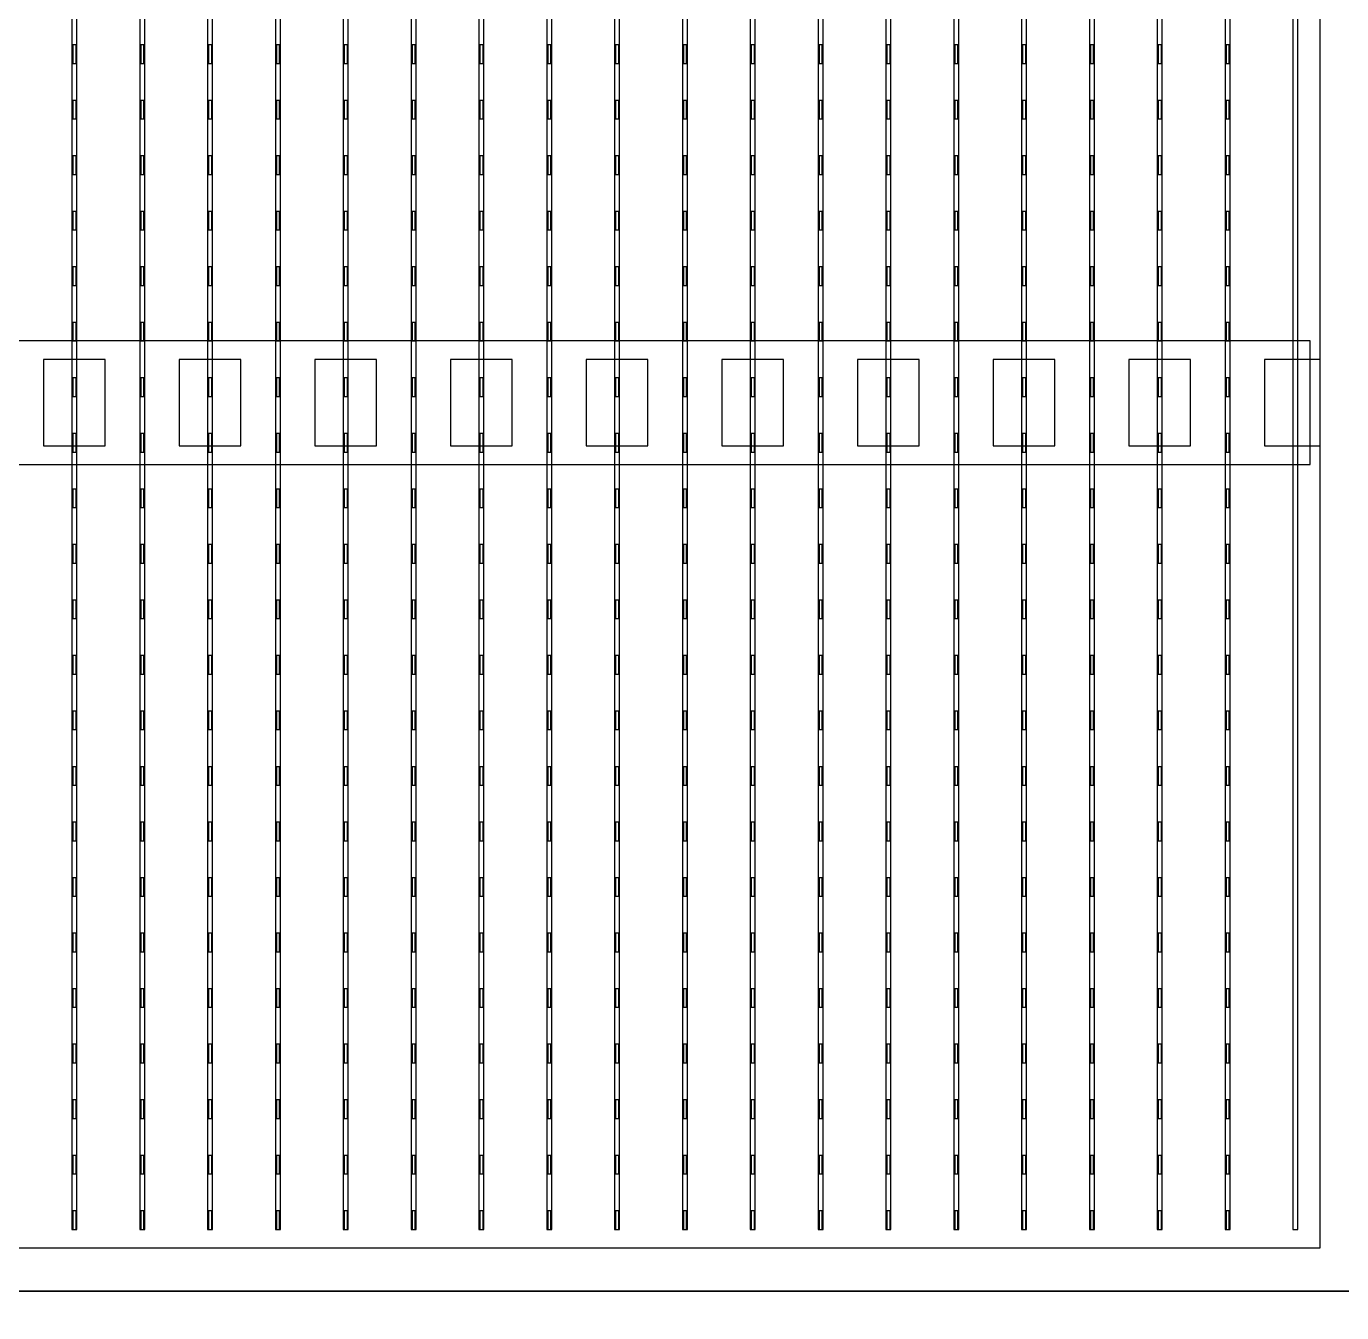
# Model space of a CAD drawing. Header units: millimetres. Extents: x -18 to 142, y -7 to 153.
# Drawn here: x 30.43 to 41.09, y 62.02 to 72.45 of the extents above; entities that cross this region are included whole.
import ezdxf

# ---------------------------------------------------------------- set-up
doc = ezdxf.new("R2010")
doc.units = ezdxf.units.MM
for name, color, linetype in [('BUSBARS', 3, 'Continuous'), ('CELLS', 5, 'Continuous'), ('CONTACT_PADS', 2, 'Continuous'), ('DICING', 4, 'Continuous'), ('FINGERS', 1, 'Continuous'), ('INSULATION', 2, 'Continuous')]:
    doc.layers.add(name, color=color, linetype=linetype)

msp = doc.modelspace()

# ---------------------------------------------------------------- linework, layer by layer
at = {"layer": 'BUSBARS'}
msp.add_lwpolyline([(40.84, 68.9), (40.84, 69.9), (20.8, 69.9), (20.8, 68.9), (40.84, 68.9)], close=True, dxfattribs=at)
at = {"layer": 'CELLS'}
for points in [[(41.27, 62.2), (41.27, 83.1), (20.37, 83.1), (20.37, 62.2), (41.27, 62.2)], [(41.27, 41.3), (41.27, 62.2), (20.37, 62.2), (20.37, 41.3), (41.27, 41.3)]]:
    msp.add_lwpolyline(points, close=True, dxfattribs=at)
at = {"layer": 'CONTACT_PADS'}
for points in [[(30.833, 72.15), (30.833, 72.3), (30.808, 72.3), (30.808, 72.15), (30.833, 72.15)], [(31.383, 72.15), (31.383, 72.3), (31.358, 72.3), (31.358, 72.15), (31.383, 72.15)], [(31.933, 72.15), (31.933, 72.3), (31.908, 72.3), (31.908, 72.15), (31.933, 72.15)], [(32.483, 72.15), (32.483, 72.3), (32.458, 72.3), (32.458, 72.15), (32.483, 72.15)], [(33.033, 72.15), (33.033, 72.3), (33.008, 72.3), (33.008, 72.15), (33.033, 72.15)], [(33.583, 72.15), (33.583, 72.3), (33.558, 72.3), (33.558, 72.15), (33.583, 72.15)], [(34.133, 72.15), (34.133, 72.3), (34.108, 72.3), (34.108, 72.15), (34.133, 72.15)], [(34.683, 72.15), (34.683, 72.3), (34.658, 72.3), (34.658, 72.15), (34.683, 72.15)], [(35.233, 72.15), (35.233, 72.3), (35.208, 72.3), (35.208, 72.15), (35.233, 72.15)], [(35.783, 72.15), (35.783, 72.3), (35.758, 72.3), (35.758, 72.15), (35.783, 72.15)], [(36.333, 72.15), (36.333, 72.3), (36.308, 72.3), (36.308, 72.15), (36.333, 72.15)], [(36.883, 72.15), (36.883, 72.3), (36.858, 72.3), (36.858, 72.15), (36.883, 72.15)], [(37.433, 72.15), (37.433, 72.3), (37.408, 72.3), (37.408, 72.15), (37.433, 72.15)], [(37.983, 72.15), (37.983, 72.3), (37.958, 72.3), (37.958, 72.15), (37.983, 72.15)], [(38.533, 72.15), (38.533, 72.3), (38.508, 72.3), (38.508, 72.15), (38.533, 72.15)], [(39.083, 72.15), (39.083, 72.3), (39.058, 72.3), (39.058, 72.15), (39.083, 72.15)], [(39.633, 72.15), (39.633, 72.3), (39.608, 72.3), (39.608, 72.15), (39.633, 72.15)], [(40.183, 72.15), (40.183, 72.3), (40.158, 72.3), (40.158, 72.15), (40.183, 72.15)], [(30.833, 71.7), (30.833, 71.85), (30.808, 71.85), (30.808, 71.7), (30.833, 71.7)], [(31.383, 71.7), (31.383, 71.85), (31.358, 71.85), (31.358, 71.7), (31.383, 71.7)], [(31.933, 71.7), (31.933, 71.85), (31.908, 71.85), (31.908, 71.7), (31.933, 71.7)], [(32.483, 71.7), (32.483, 71.85), (32.458, 71.85), (32.458, 71.7), (32.483, 71.7)], [(33.033, 71.7), (33.033, 71.85), (33.008, 71.85), (33.008, 71.7), (33.033, 71.7)], [(33.583, 71.7), (33.583, 71.85), (33.558, 71.85), (33.558, 71.7), (33.583, 71.7)], [(34.133, 71.7), (34.133, 71.85), (34.108, 71.85), (34.108, 71.7), (34.133, 71.7)], [(34.683, 71.7), (34.683, 71.85), (34.658, 71.85), (34.658, 71.7), (34.683, 71.7)], [(35.233, 71.7), (35.233, 71.85), (35.208, 71.85), (35.208, 71.7), (35.233, 71.7)], [(35.783, 71.7), (35.783, 71.85), (35.758, 71.85), (35.758, 71.7), (35.783, 71.7)], [(36.333, 71.7), (36.333, 71.85), (36.308, 71.85), (36.308, 71.7), (36.333, 71.7)], [(36.883, 71.7), (36.883, 71.85), (36.858, 71.85), (36.858, 71.7), (36.883, 71.7)], [(37.433, 71.7), (37.433, 71.85), (37.408, 71.85), (37.408, 71.7), (37.433, 71.7)], [(37.983, 71.7), (37.983, 71.85), (37.958, 71.85), (37.958, 71.7), (37.983, 71.7)], [(38.533, 71.7), (38.533, 71.85), (38.508, 71.85), (38.508, 71.7), (38.533, 71.7)], [(39.083, 71.7), (39.083, 71.85), (39.058, 71.85), (39.058, 71.7), (39.083, 71.7)], [(39.633, 71.7), (39.633, 71.85), (39.608, 71.85), (39.608, 71.7), (39.633, 71.7)], [(40.183, 71.7), (40.183, 71.85), (40.158, 71.85), (40.158, 71.7), (40.183, 71.7)], [(30.833, 71.25), (30.833, 71.4), (30.808, 71.4), (30.808, 71.25), (30.833, 71.25)], [(31.383, 71.25), (31.383, 71.4), (31.358, 71.4), (31.358, 71.25), (31.383, 71.25)], [(31.933, 71.25), (31.933, 71.4), (31.908, 71.4), (31.908, 71.25), (31.933, 71.25)], [(32.483, 71.25), (32.483, 71.4), (32.458, 71.4), (32.458, 71.25), (32.483, 71.25)], [(33.033, 71.25), (33.033, 71.4), (33.008, 71.4), (33.008, 71.25), (33.033, 71.25)], [(33.583, 71.25), (33.583, 71.4), (33.558, 71.4), (33.558, 71.25), (33.583, 71.25)], [(34.133, 71.25), (34.133, 71.4), (34.108, 71.4), (34.108, 71.25), (34.133, 71.25)], [(34.683, 71.25), (34.683, 71.4), (34.658, 71.4), (34.658, 71.25), (34.683, 71.25)], [(35.233, 71.25), (35.233, 71.4), (35.208, 71.4), (35.208, 71.25), (35.233, 71.25)], [(35.783, 71.25), (35.783, 71.4), (35.758, 71.4), (35.758, 71.25), (35.783, 71.25)], [(36.333, 71.25), (36.333, 71.4), (36.308, 71.4), (36.308, 71.25), (36.333, 71.25)], [(36.883, 71.25), (36.883, 71.4), (36.858, 71.4), (36.858, 71.25), (36.883, 71.25)], [(37.433, 71.25), (37.433, 71.4), (37.408, 71.4), (37.408, 71.25), (37.433, 71.25)], [(37.983, 71.25), (37.983, 71.4), (37.958, 71.4), (37.958, 71.25), (37.983, 71.25)], [(38.533, 71.25), (38.533, 71.4), (38.508, 71.4), (38.508, 71.25), (38.533, 71.25)], [(39.083, 71.25), (39.083, 71.4), (39.058, 71.4), (39.058, 71.25), (39.083, 71.25)], [(39.633, 71.25), (39.633, 71.4), (39.608, 71.4), (39.608, 71.25), (39.633, 71.25)], [(40.183, 71.25), (40.183, 71.4), (40.158, 71.4), (40.158, 71.25), (40.183, 71.25)], [(30.833, 70.8), (30.833, 70.95), (30.808, 70.95), (30.808, 70.8), (30.833, 70.8)], [(31.383, 70.8), (31.383, 70.95), (31.358, 70.95), (31.358, 70.8), (31.383, 70.8)], [(31.933, 70.8), (31.933, 70.95), (31.908, 70.95), (31.908, 70.8), (31.933, 70.8)], [(32.483, 70.8), (32.483, 70.95), (32.458, 70.95), (32.458, 70.8), (32.483, 70.8)], [(33.033, 70.8), (33.033, 70.95), (33.008, 70.95), (33.008, 70.8), (33.033, 70.8)], [(33.583, 70.8), (33.583, 70.95), (33.558, 70.95), (33.558, 70.8), (33.583, 70.8)], [(34.133, 70.8), (34.133, 70.95), (34.108, 70.95), (34.108, 70.8), (34.133, 70.8)], [(34.683, 70.8), (34.683, 70.95), (34.658, 70.95), (34.658, 70.8), (34.683, 70.8)], [(35.233, 70.8), (35.233, 70.95), (35.208, 70.95), (35.208, 70.8), (35.233, 70.8)], [(35.783, 70.8), (35.783, 70.95), (35.758, 70.95), (35.758, 70.8), (35.783, 70.8)], [(36.333, 70.8), (36.333, 70.95), (36.308, 70.95), (36.308, 70.8), (36.333, 70.8)], [(36.883, 70.8), (36.883, 70.95), (36.858, 70.95), (36.858, 70.8), (36.883, 70.8)], [(37.433, 70.8), (37.433, 70.95), (37.408, 70.95), (37.408, 70.8), (37.433, 70.8)], [(37.983, 70.8), (37.983, 70.95), (37.958, 70.95), (37.958, 70.8), (37.983, 70.8)], [(38.533, 70.8), (38.533, 70.95), (38.508, 70.95), (38.508, 70.8), (38.533, 70.8)], [(39.083, 70.8), (39.083, 70.95), (39.058, 70.95), (39.058, 70.8), (39.083, 70.8)], [(39.633, 70.8), (39.633, 70.95), (39.608, 70.95), (39.608, 70.8), (39.633, 70.8)], [(40.183, 70.8), (40.183, 70.95), (40.158, 70.95), (40.158, 70.8), (40.183, 70.8)], [(30.833, 70.35), (30.833, 70.5), (30.808, 70.5), (30.808, 70.35), (30.833, 70.35)], [(31.383, 70.35), (31.383, 70.5), (31.358, 70.5), (31.358, 70.35), (31.383, 70.35)], [(31.933, 70.35), (31.933, 70.5), (31.908, 70.5), (31.908, 70.35), (31.933, 70.35)], [(32.483, 70.35), (32.483, 70.5), (32.458, 70.5), (32.458, 70.35), (32.483, 70.35)], [(33.033, 70.35), (33.033, 70.5), (33.008, 70.5), (33.008, 70.35), (33.033, 70.35)], [(33.583, 70.35), (33.583, 70.5), (33.558, 70.5), (33.558, 70.35), (33.583, 70.35)], [(34.133, 70.35), (34.133, 70.5), (34.108, 70.5), (34.108, 70.35), (34.133, 70.35)], [(34.683, 70.35), (34.683, 70.5), (34.658, 70.5), (34.658, 70.35), (34.683, 70.35)], [(35.233, 70.35), (35.233, 70.5), (35.208, 70.5), (35.208, 70.35), (35.233, 70.35)], [(35.783, 70.35), (35.783, 70.5), (35.758, 70.5), (35.758, 70.35), (35.783, 70.35)], [(36.333, 70.35), (36.333, 70.5), (36.308, 70.5), (36.308, 70.35), (36.333, 70.35)], [(36.883, 70.35), (36.883, 70.5), (36.858, 70.5), (36.858, 70.35), (36.883, 70.35)], [(37.433, 70.35), (37.433, 70.5), (37.408, 70.5), (37.408, 70.35), (37.433, 70.35)], [(37.983, 70.35), (37.983, 70.5), (37.958, 70.5), (37.958, 70.35), (37.983, 70.35)], [(38.533, 70.35), (38.533, 70.5), (38.508, 70.5), (38.508, 70.35), (38.533, 70.35)], [(39.083, 70.35), (39.083, 70.5), (39.058, 70.5), (39.058, 70.35), (39.083, 70.35)], [(39.633, 70.35), (39.633, 70.5), (39.608, 70.5), (39.608, 70.35), (39.633, 70.35)], [(40.183, 70.35), (40.183, 70.5), (40.158, 70.5), (40.158, 70.35), (40.183, 70.35)], [(30.833, 69.9), (30.833, 70.05), (30.808, 70.05), (30.808, 69.9), (30.833, 69.9)], [(31.383, 69.9), (31.383, 70.05), (31.358, 70.05), (31.358, 69.9), (31.383, 69.9)], [(31.933, 69.9), (31.933, 70.05), (31.908, 70.05), (31.908, 69.9), (31.933, 69.9)], [(32.483, 69.9), (32.483, 70.05), (32.458, 70.05), (32.458, 69.9), (32.483, 69.9)], [(33.033, 69.9), (33.033, 70.05), (33.008, 70.05), (33.008, 69.9), (33.033, 69.9)], [(33.583, 69.9), (33.583, 70.05), (33.558, 70.05), (33.558, 69.9), (33.583, 69.9)], [(34.133, 69.9), (34.133, 70.05), (34.108, 70.05), (34.108, 69.9), (34.133, 69.9)], [(34.683, 69.9), (34.683, 70.05), (34.658, 70.05), (34.658, 69.9), (34.683, 69.9)], [(35.233, 69.9), (35.233, 70.05), (35.208, 70.05), (35.208, 69.9), (35.233, 69.9)], [(35.783, 69.9), (35.783, 70.05), (35.758, 70.05), (35.758, 69.9), (35.783, 69.9)], [(36.333, 69.9), (36.333, 70.05), (36.308, 70.05), (36.308, 69.9), (36.333, 69.9)], [(36.883, 69.9), (36.883, 70.05), (36.858, 70.05), (36.858, 69.9), (36.883, 69.9)], [(37.433, 69.9), (37.433, 70.05), (37.408, 70.05), (37.408, 69.9), (37.433, 69.9)], [(37.983, 69.9), (37.983, 70.05), (37.958, 70.05), (37.958, 69.9), (37.983, 69.9)], [(38.533, 69.9), (38.533, 70.05), (38.508, 70.05), (38.508, 69.9), (38.533, 69.9)], [(39.083, 69.9), (39.083, 70.05), (39.058, 70.05), (39.058, 69.9), (39.083, 69.9)], [(39.633, 69.9), (39.633, 70.05), (39.608, 70.05), (39.608, 69.9), (39.633, 69.9)], [(40.183, 69.9), (40.183, 70.05), (40.158, 70.05), (40.158, 69.9), (40.183, 69.9)], [(30.833, 69.45), (30.833, 69.6), (30.808, 69.6), (30.808, 69.45), (30.833, 69.45)], [(31.383, 69.45), (31.383, 69.6), (31.358, 69.6), (31.358, 69.45), (31.383, 69.45)], [(31.933, 69.45), (31.933, 69.6), (31.908, 69.6), (31.908, 69.45), (31.933, 69.45)], [(32.483, 69.45), (32.483, 69.6), (32.458, 69.6), (32.458, 69.45), (32.483, 69.45)], [(33.033, 69.45), (33.033, 69.6), (33.008, 69.6), (33.008, 69.45), (33.033, 69.45)], [(33.583, 69.45), (33.583, 69.6), (33.558, 69.6), (33.558, 69.45), (33.583, 69.45)], [(34.133, 69.45), (34.133, 69.6), (34.108, 69.6), (34.108, 69.45), (34.133, 69.45)], [(34.683, 69.45), (34.683, 69.6), (34.658, 69.6), (34.658, 69.45), (34.683, 69.45)], [(35.233, 69.45), (35.233, 69.6), (35.208, 69.6), (35.208, 69.45), (35.233, 69.45)], [(35.783, 69.45), (35.783, 69.6), (35.758, 69.6), (35.758, 69.45), (35.783, 69.45)], [(36.333, 69.45), (36.333, 69.6), (36.308, 69.6), (36.308, 69.45), (36.333, 69.45)], [(36.883, 69.45), (36.883, 69.6), (36.858, 69.6), (36.858, 69.45), (36.883, 69.45)], [(37.433, 69.45), (37.433, 69.6), (37.408, 69.6), (37.408, 69.45), (37.433, 69.45)], [(37.983, 69.45), (37.983, 69.6), (37.958, 69.6), (37.958, 69.45), (37.983, 69.45)], [(38.533, 69.45), (38.533, 69.6), (38.508, 69.6), (38.508, 69.45), (38.533, 69.45)], [(39.083, 69.45), (39.083, 69.6), (39.058, 69.6), (39.058, 69.45), (39.083, 69.45)], [(39.633, 69.45), (39.633, 69.6), (39.608, 69.6), (39.608, 69.45), (39.633, 69.45)], [(40.183, 69.45), (40.183, 69.6), (40.158, 69.6), (40.158, 69.45), (40.183, 69.45)], [(30.833, 69), (30.833, 69.15), (30.808, 69.15), (30.808, 69), (30.833, 69)], [(31.383, 69), (31.383, 69.15), (31.358, 69.15), (31.358, 69), (31.383, 69)], [(31.933, 69), (31.933, 69.15), (31.908, 69.15), (31.908, 69), (31.933, 69)], [(32.483, 69), (32.483, 69.15), (32.458, 69.15), (32.458, 69), (32.483, 69)], [(33.033, 69), (33.033, 69.15), (33.008, 69.15), (33.008, 69), (33.033, 69)], [(33.583, 69), (33.583, 69.15), (33.558, 69.15), (33.558, 69), (33.583, 69)], [(34.133, 69), (34.133, 69.15), (34.108, 69.15), (34.108, 69), (34.133, 69)], [(34.683, 69), (34.683, 69.15), (34.658, 69.15), (34.658, 69), (34.683, 69)], [(35.233, 69), (35.233, 69.15), (35.208, 69.15), (35.208, 69), (35.233, 69)], [(35.783, 69), (35.783, 69.15), (35.758, 69.15), (35.758, 69), (35.783, 69)], [(36.333, 69), (36.333, 69.15), (36.308, 69.15), (36.308, 69), (36.333, 69)], [(36.883, 69), (36.883, 69.15), (36.858, 69.15), (36.858, 69), (36.883, 69)], [(37.433, 69), (37.433, 69.15), (37.408, 69.15), (37.408, 69), (37.433, 69)], [(37.983, 69), (37.983, 69.15), (37.958, 69.15), (37.958, 69), (37.983, 69)], [(38.533, 69), (38.533, 69.15), (38.508, 69.15), (38.508, 69), (38.533, 69)], [(39.083, 69), (39.083, 69.15), (39.058, 69.15), (39.058, 69), (39.083, 69)], [(39.633, 69), (39.633, 69.15), (39.608, 69.15), (39.608, 69), (39.633, 69)], [(40.183, 69), (40.183, 69.15), (40.158, 69.15), (40.158, 69), (40.183, 69)], [(30.833, 68.55), (30.833, 68.7), (30.808, 68.7), (30.808, 68.55), (30.833, 68.55)], [(31.383, 68.55), (31.383, 68.7), (31.358, 68.7), (31.358, 68.55), (31.383, 68.55)], [(31.933, 68.55), (31.933, 68.7), (31.908, 68.7), (31.908, 68.55), (31.933, 68.55)], [(32.483, 68.55), (32.483, 68.7), (32.458, 68.7), (32.458, 68.55), (32.483, 68.55)], [(33.033, 68.55), (33.033, 68.7), (33.008, 68.7), (33.008, 68.55), (33.033, 68.55)], [(33.583, 68.55), (33.583, 68.7), (33.558, 68.7), (33.558, 68.55), (33.583, 68.55)], [(34.133, 68.55), (34.133, 68.7), (34.108, 68.7), (34.108, 68.55), (34.133, 68.55)], [(34.683, 68.55), (34.683, 68.7), (34.658, 68.7), (34.658, 68.55), (34.683, 68.55)], [(35.233, 68.55), (35.233, 68.7), (35.208, 68.7), (35.208, 68.55), (35.233, 68.55)], [(35.783, 68.55), (35.783, 68.7), (35.758, 68.7), (35.758, 68.55), (35.783, 68.55)], [(36.333, 68.55), (36.333, 68.7), (36.308, 68.7), (36.308, 68.55), (36.333, 68.55)], [(36.883, 68.55), (36.883, 68.7), (36.858, 68.7), (36.858, 68.55), (36.883, 68.55)], [(37.433, 68.55), (37.433, 68.7), (37.408, 68.7), (37.408, 68.55), (37.433, 68.55)], [(37.983, 68.55), (37.983, 68.7), (37.958, 68.7), (37.958, 68.55), (37.983, 68.55)], [(38.533, 68.55), (38.533, 68.7), (38.508, 68.7), (38.508, 68.55), (38.533, 68.55)], [(39.083, 68.55), (39.083, 68.7), (39.058, 68.7), (39.058, 68.55), (39.083, 68.55)], [(39.633, 68.55), (39.633, 68.7), (39.608, 68.7), (39.608, 68.55), (39.633, 68.55)], [(40.183, 68.55), (40.183, 68.7), (40.158, 68.7), (40.158, 68.55), (40.183, 68.55)], [(30.833, 68.1), (30.833, 68.25), (30.808, 68.25), (30.808, 68.1), (30.833, 68.1)], [(31.383, 68.1), (31.383, 68.25), (31.358, 68.25), (31.358, 68.1), (31.383, 68.1)], [(31.933, 68.1), (31.933, 68.25), (31.908, 68.25), (31.908, 68.1), (31.933, 68.1)], [(32.483, 68.1), (32.483, 68.25), (32.458, 68.25), (32.458, 68.1), (32.483, 68.1)], [(33.033, 68.1), (33.033, 68.25), (33.008, 68.25), (33.008, 68.1), (33.033, 68.1)], [(33.583, 68.1), (33.583, 68.25), (33.558, 68.25), (33.558, 68.1), (33.583, 68.1)], [(34.133, 68.1), (34.133, 68.25), (34.108, 68.25), (34.108, 68.1), (34.133, 68.1)], [(34.683, 68.1), (34.683, 68.25), (34.658, 68.25), (34.658, 68.1), (34.683, 68.1)], [(35.233, 68.1), (35.233, 68.25), (35.208, 68.25), (35.208, 68.1), (35.233, 68.1)], [(35.783, 68.1), (35.783, 68.25), (35.758, 68.25), (35.758, 68.1), (35.783, 68.1)], [(36.333, 68.1), (36.333, 68.25), (36.308, 68.25), (36.308, 68.1), (36.333, 68.1)], [(36.883, 68.1), (36.883, 68.25), (36.858, 68.25), (36.858, 68.1), (36.883, 68.1)], [(37.433, 68.1), (37.433, 68.25), (37.408, 68.25), (37.408, 68.1), (37.433, 68.1)], [(37.983, 68.1), (37.983, 68.25), (37.958, 68.25), (37.958, 68.1), (37.983, 68.1)], [(38.533, 68.1), (38.533, 68.25), (38.508, 68.25), (38.508, 68.1), (38.533, 68.1)], [(39.083, 68.1), (39.083, 68.25), (39.058, 68.25), (39.058, 68.1), (39.083, 68.1)], [(39.633, 68.1), (39.633, 68.25), (39.608, 68.25), (39.608, 68.1), (39.633, 68.1)], [(40.183, 68.1), (40.183, 68.25), (40.158, 68.25), (40.158, 68.1), (40.183, 68.1)], [(30.833, 67.65), (30.833, 67.8), (30.808, 67.8), (30.808, 67.65), (30.833, 67.65)], [(31.383, 67.65), (31.383, 67.8), (31.358, 67.8), (31.358, 67.65), (31.383, 67.65)], [(31.933, 67.65), (31.933, 67.8), (31.908, 67.8), (31.908, 67.65), (31.933, 67.65)], [(32.483, 67.65), (32.483, 67.8), (32.458, 67.8), (32.458, 67.65), (32.483, 67.65)], [(33.033, 67.65), (33.033, 67.8), (33.008, 67.8), (33.008, 67.65), (33.033, 67.65)], [(33.583, 67.65), (33.583, 67.8), (33.558, 67.8), (33.558, 67.65), (33.583, 67.65)], [(34.133, 67.65), (34.133, 67.8), (34.108, 67.8), (34.108, 67.65), (34.133, 67.65)], [(34.683, 67.65), (34.683, 67.8), (34.658, 67.8), (34.658, 67.65), (34.683, 67.65)], [(35.233, 67.65), (35.233, 67.8), (35.208, 67.8), (35.208, 67.65), (35.233, 67.65)], [(35.783, 67.65), (35.783, 67.8), (35.758, 67.8), (35.758, 67.65), (35.783, 67.65)], [(36.333, 67.65), (36.333, 67.8), (36.308, 67.8), (36.308, 67.65), (36.333, 67.65)], [(36.883, 67.65), (36.883, 67.8), (36.858, 67.8), (36.858, 67.65), (36.883, 67.65)], [(37.433, 67.65), (37.433, 67.8), (37.408, 67.8), (37.408, 67.65), (37.433, 67.65)], [(37.983, 67.65), (37.983, 67.8), (37.958, 67.8), (37.958, 67.65), (37.983, 67.65)], [(38.533, 67.65), (38.533, 67.8), (38.508, 67.8), (38.508, 67.65), (38.533, 67.65)], [(39.083, 67.65), (39.083, 67.8), (39.058, 67.8), (39.058, 67.65), (39.083, 67.65)], [(39.633, 67.65), (39.633, 67.8), (39.608, 67.8), (39.608, 67.65), (39.633, 67.65)], [(40.183, 67.65), (40.183, 67.8), (40.158, 67.8), (40.158, 67.65), (40.183, 67.65)], [(30.833, 67.2), (30.833, 67.35), (30.808, 67.35), (30.808, 67.2), (30.833, 67.2)], [(31.383, 67.2), (31.383, 67.35), (31.358, 67.35), (31.358, 67.2), (31.383, 67.2)], [(31.933, 67.2), (31.933, 67.35), (31.908, 67.35), (31.908, 67.2), (31.933, 67.2)], [(32.483, 67.2), (32.483, 67.35), (32.458, 67.35), (32.458, 67.2), (32.483, 67.2)], [(33.033, 67.2), (33.033, 67.35), (33.008, 67.35), (33.008, 67.2), (33.033, 67.2)], [(33.583, 67.2), (33.583, 67.35), (33.558, 67.35), (33.558, 67.2), (33.583, 67.2)], [(34.133, 67.2), (34.133, 67.35), (34.108, 67.35), (34.108, 67.2), (34.133, 67.2)], [(34.683, 67.2), (34.683, 67.35), (34.658, 67.35), (34.658, 67.2), (34.683, 67.2)], [(35.233, 67.2), (35.233, 67.35), (35.208, 67.35), (35.208, 67.2), (35.233, 67.2)], [(35.783, 67.2), (35.783, 67.35), (35.758, 67.35), (35.758, 67.2), (35.783, 67.2)], [(36.333, 67.2), (36.333, 67.35), (36.308, 67.35), (36.308, 67.2), (36.333, 67.2)], [(36.883, 67.2), (36.883, 67.35), (36.858, 67.35), (36.858, 67.2), (36.883, 67.2)], [(37.433, 67.2), (37.433, 67.35), (37.408, 67.35), (37.408, 67.2), (37.433, 67.2)], [(37.983, 67.2), (37.983, 67.35), (37.958, 67.35), (37.958, 67.2), (37.983, 67.2)], [(38.533, 67.2), (38.533, 67.35), (38.508, 67.35), (38.508, 67.2), (38.533, 67.2)], [(39.083, 67.2), (39.083, 67.35), (39.058, 67.35), (39.058, 67.2), (39.083, 67.2)], [(39.633, 67.2), (39.633, 67.35), (39.608, 67.35), (39.608, 67.2), (39.633, 67.2)], [(40.183, 67.2), (40.183, 67.35), (40.158, 67.35), (40.158, 67.2), (40.183, 67.2)], [(30.833, 66.75), (30.833, 66.9), (30.808, 66.9), (30.808, 66.75), (30.833, 66.75)], [(31.383, 66.75), (31.383, 66.9), (31.358, 66.9), (31.358, 66.75), (31.383, 66.75)], [(31.933, 66.75), (31.933, 66.9), (31.908, 66.9), (31.908, 66.75), (31.933, 66.75)], [(32.483, 66.75), (32.483, 66.9), (32.458, 66.9), (32.458, 66.75), (32.483, 66.75)], [(33.033, 66.75), (33.033, 66.9), (33.008, 66.9), (33.008, 66.75), (33.033, 66.75)], [(33.583, 66.75), (33.583, 66.9), (33.558, 66.9), (33.558, 66.75), (33.583, 66.75)], [(34.133, 66.75), (34.133, 66.9), (34.108, 66.9), (34.108, 66.75), (34.133, 66.75)], [(34.683, 66.75), (34.683, 66.9), (34.658, 66.9), (34.658, 66.75), (34.683, 66.75)], [(35.233, 66.75), (35.233, 66.9), (35.208, 66.9), (35.208, 66.75), (35.233, 66.75)], [(35.783, 66.75), (35.783, 66.9), (35.758, 66.9), (35.758, 66.75), (35.783, 66.75)], [(36.333, 66.75), (36.333, 66.9), (36.308, 66.9), (36.308, 66.75), (36.333, 66.75)], [(36.883, 66.75), (36.883, 66.9), (36.858, 66.9), (36.858, 66.75), (36.883, 66.75)], [(37.433, 66.75), (37.433, 66.9), (37.408, 66.9), (37.408, 66.75), (37.433, 66.75)], [(37.983, 66.75), (37.983, 66.9), (37.958, 66.9), (37.958, 66.75), (37.983, 66.75)], [(38.533, 66.75), (38.533, 66.9), (38.508, 66.9), (38.508, 66.75), (38.533, 66.75)], [(39.083, 66.75), (39.083, 66.9), (39.058, 66.9), (39.058, 66.75), (39.083, 66.75)], [(39.633, 66.75), (39.633, 66.9), (39.608, 66.9), (39.608, 66.75), (39.633, 66.75)], [(40.183, 66.75), (40.183, 66.9), (40.158, 66.9), (40.158, 66.75), (40.183, 66.75)], [(30.833, 66.3), (30.833, 66.45), (30.808, 66.45), (30.808, 66.3), (30.833, 66.3)], [(31.383, 66.3), (31.383, 66.45), (31.358, 66.45), (31.358, 66.3), (31.383, 66.3)], [(31.933, 66.3), (31.933, 66.45), (31.908, 66.45), (31.908, 66.3), (31.933, 66.3)], [(32.483, 66.3), (32.483, 66.45), (32.458, 66.45), (32.458, 66.3), (32.483, 66.3)], [(33.033, 66.3), (33.033, 66.45), (33.008, 66.45), (33.008, 66.3), (33.033, 66.3)], [(33.583, 66.3), (33.583, 66.45), (33.558, 66.45), (33.558, 66.3), (33.583, 66.3)], [(34.133, 66.3), (34.133, 66.45), (34.108, 66.45), (34.108, 66.3), (34.133, 66.3)], [(34.683, 66.3), (34.683, 66.45), (34.658, 66.45), (34.658, 66.3), (34.683, 66.3)], [(35.233, 66.3), (35.233, 66.45), (35.208, 66.45), (35.208, 66.3), (35.233, 66.3)], [(35.783, 66.3), (35.783, 66.45), (35.758, 66.45), (35.758, 66.3), (35.783, 66.3)], [(36.333, 66.3), (36.333, 66.45), (36.308, 66.45), (36.308, 66.3), (36.333, 66.3)], [(36.883, 66.3), (36.883, 66.45), (36.858, 66.45), (36.858, 66.3), (36.883, 66.3)], [(37.433, 66.3), (37.433, 66.45), (37.408, 66.45), (37.408, 66.3), (37.433, 66.3)], [(37.983, 66.3), (37.983, 66.45), (37.958, 66.45), (37.958, 66.3), (37.983, 66.3)], [(38.533, 66.3), (38.533, 66.45), (38.508, 66.45), (38.508, 66.3), (38.533, 66.3)], [(39.083, 66.3), (39.083, 66.45), (39.058, 66.45), (39.058, 66.3), (39.083, 66.3)], [(39.633, 66.3), (39.633, 66.45), (39.608, 66.45), (39.608, 66.3), (39.633, 66.3)], [(40.183, 66.3), (40.183, 66.45), (40.158, 66.45), (40.158, 66.3), (40.183, 66.3)], [(30.833, 65.85), (30.833, 66), (30.808, 66), (30.808, 65.85), (30.833, 65.85)], [(31.383, 65.85), (31.383, 66), (31.358, 66), (31.358, 65.85), (31.383, 65.85)], [(31.933, 65.85), (31.933, 66), (31.908, 66), (31.908, 65.85), (31.933, 65.85)], [(32.483, 65.85), (32.483, 66), (32.458, 66), (32.458, 65.85), (32.483, 65.85)], [(33.033, 65.85), (33.033, 66), (33.008, 66), (33.008, 65.85), (33.033, 65.85)], [(33.583, 65.85), (33.583, 66), (33.558, 66), (33.558, 65.85), (33.583, 65.85)], [(34.133, 65.85), (34.133, 66), (34.108, 66), (34.108, 65.85), (34.133, 65.85)], [(34.683, 65.85), (34.683, 66), (34.658, 66), (34.658, 65.85), (34.683, 65.85)], [(35.233, 65.85), (35.233, 66), (35.208, 66), (35.208, 65.85), (35.233, 65.85)], [(35.783, 65.85), (35.783, 66), (35.758, 66), (35.758, 65.85), (35.783, 65.85)], [(36.333, 65.85), (36.333, 66), (36.308, 66), (36.308, 65.85), (36.333, 65.85)], [(36.883, 65.85), (36.883, 66), (36.858, 66), (36.858, 65.85), (36.883, 65.85)], [(37.433, 65.85), (37.433, 66), (37.408, 66), (37.408, 65.85), (37.433, 65.85)], [(37.983, 65.85), (37.983, 66), (37.958, 66), (37.958, 65.85), (37.983, 65.85)], [(38.533, 65.85), (38.533, 66), (38.508, 66), (38.508, 65.85), (38.533, 65.85)], [(39.083, 65.85), (39.083, 66), (39.058, 66), (39.058, 65.85), (39.083, 65.85)], [(39.633, 65.85), (39.633, 66), (39.608, 66), (39.608, 65.85), (39.633, 65.85)], [(40.183, 65.85), (40.183, 66), (40.158, 66), (40.158, 65.85), (40.183, 65.85)], [(30.833, 65.4), (30.833, 65.55), (30.808, 65.55), (30.808, 65.4), (30.833, 65.4)], [(31.383, 65.4), (31.383, 65.55), (31.358, 65.55), (31.358, 65.4), (31.383, 65.4)], [(31.933, 65.4), (31.933, 65.55), (31.908, 65.55), (31.908, 65.4), (31.933, 65.4)], [(32.483, 65.4), (32.483, 65.55), (32.458, 65.55), (32.458, 65.4), (32.483, 65.4)], [(33.033, 65.4), (33.033, 65.55), (33.008, 65.55), (33.008, 65.4), (33.033, 65.4)], [(33.583, 65.4), (33.583, 65.55), (33.558, 65.55), (33.558, 65.4), (33.583, 65.4)], [(34.133, 65.4), (34.133, 65.55), (34.108, 65.55), (34.108, 65.4), (34.133, 65.4)], [(34.683, 65.4), (34.683, 65.55), (34.658, 65.55), (34.658, 65.4), (34.683, 65.4)], [(35.233, 65.4), (35.233, 65.55), (35.208, 65.55), (35.208, 65.4), (35.233, 65.4)], [(35.783, 65.4), (35.783, 65.55), (35.758, 65.55), (35.758, 65.4), (35.783, 65.4)], [(36.333, 65.4), (36.333, 65.55), (36.308, 65.55), (36.308, 65.4), (36.333, 65.4)], [(36.883, 65.4), (36.883, 65.55), (36.858, 65.55), (36.858, 65.4), (36.883, 65.4)], [(37.433, 65.4), (37.433, 65.55), (37.408, 65.55), (37.408, 65.4), (37.433, 65.4)], [(37.983, 65.4), (37.983, 65.55), (37.958, 65.55), (37.958, 65.4), (37.983, 65.4)], [(38.533, 65.4), (38.533, 65.55), (38.508, 65.55), (38.508, 65.4), (38.533, 65.4)], [(39.083, 65.4), (39.083, 65.55), (39.058, 65.55), (39.058, 65.4), (39.083, 65.4)], [(39.633, 65.4), (39.633, 65.55), (39.608, 65.55), (39.608, 65.4), (39.633, 65.4)], [(40.183, 65.4), (40.183, 65.55), (40.158, 65.55), (40.158, 65.4), (40.183, 65.4)], [(30.833, 64.95), (30.833, 65.1), (30.808, 65.1), (30.808, 64.95), (30.833, 64.95)], [(31.383, 64.95), (31.383, 65.1), (31.358, 65.1), (31.358, 64.95), (31.383, 64.95)], [(31.933, 64.95), (31.933, 65.1), (31.908, 65.1), (31.908, 64.95), (31.933, 64.95)], [(32.483, 64.95), (32.483, 65.1), (32.458, 65.1), (32.458, 64.95), (32.483, 64.95)], [(33.033, 64.95), (33.033, 65.1), (33.008, 65.1), (33.008, 64.95), (33.033, 64.95)], [(33.583, 64.95), (33.583, 65.1), (33.558, 65.1), (33.558, 64.95), (33.583, 64.95)], [(34.133, 64.95), (34.133, 65.1), (34.108, 65.1), (34.108, 64.95), (34.133, 64.95)], [(34.683, 64.95), (34.683, 65.1), (34.658, 65.1), (34.658, 64.95), (34.683, 64.95)], [(35.233, 64.95), (35.233, 65.1), (35.208, 65.1), (35.208, 64.95), (35.233, 64.95)], [(35.783, 64.95), (35.783, 65.1), (35.758, 65.1), (35.758, 64.95), (35.783, 64.95)], [(36.333, 64.95), (36.333, 65.1), (36.308, 65.1), (36.308, 64.95), (36.333, 64.95)], [(36.883, 64.95), (36.883, 65.1), (36.858, 65.1), (36.858, 64.95), (36.883, 64.95)], [(37.433, 64.95), (37.433, 65.1), (37.408, 65.1), (37.408, 64.95), (37.433, 64.95)], [(37.983, 64.95), (37.983, 65.1), (37.958, 65.1), (37.958, 64.95), (37.983, 64.95)], [(38.533, 64.95), (38.533, 65.1), (38.508, 65.1), (38.508, 64.95), (38.533, 64.95)], [(39.083, 64.95), (39.083, 65.1), (39.058, 65.1), (39.058, 64.95), (39.083, 64.95)], [(39.633, 64.95), (39.633, 65.1), (39.608, 65.1), (39.608, 64.95), (39.633, 64.95)], [(40.183, 64.95), (40.183, 65.1), (40.158, 65.1), (40.158, 64.95), (40.183, 64.95)], [(30.833, 64.5), (30.833, 64.65), (30.808, 64.65), (30.808, 64.5), (30.833, 64.5)], [(31.383, 64.5), (31.383, 64.65), (31.358, 64.65), (31.358, 64.5), (31.383, 64.5)], [(31.933, 64.5), (31.933, 64.65), (31.908, 64.65), (31.908, 64.5), (31.933, 64.5)], [(32.483, 64.5), (32.483, 64.65), (32.458, 64.65), (32.458, 64.5), (32.483, 64.5)], [(33.033, 64.5), (33.033, 64.65), (33.008, 64.65), (33.008, 64.5), (33.033, 64.5)], [(33.583, 64.5), (33.583, 64.65), (33.558, 64.65), (33.558, 64.5), (33.583, 64.5)], [(34.133, 64.5), (34.133, 64.65), (34.108, 64.65), (34.108, 64.5), (34.133, 64.5)], [(34.683, 64.5), (34.683, 64.65), (34.658, 64.65), (34.658, 64.5), (34.683, 64.5)], [(35.233, 64.5), (35.233, 64.65), (35.208, 64.65), (35.208, 64.5), (35.233, 64.5)], [(35.783, 64.5), (35.783, 64.65), (35.758, 64.65), (35.758, 64.5), (35.783, 64.5)], [(36.333, 64.5), (36.333, 64.65), (36.308, 64.65), (36.308, 64.5), (36.333, 64.5)], [(36.883, 64.5), (36.883, 64.65), (36.858, 64.65), (36.858, 64.5), (36.883, 64.5)], [(37.433, 64.5), (37.433, 64.65), (37.408, 64.65), (37.408, 64.5), (37.433, 64.5)], [(37.983, 64.5), (37.983, 64.65), (37.958, 64.65), (37.958, 64.5), (37.983, 64.5)], [(38.533, 64.5), (38.533, 64.65), (38.508, 64.65), (38.508, 64.5), (38.533, 64.5)], [(39.083, 64.5), (39.083, 64.65), (39.058, 64.65), (39.058, 64.5), (39.083, 64.5)], [(39.633, 64.5), (39.633, 64.65), (39.608, 64.65), (39.608, 64.5), (39.633, 64.5)], [(40.183, 64.5), (40.183, 64.65), (40.158, 64.65), (40.158, 64.5), (40.183, 64.5)], [(30.833, 64.05), (30.833, 64.2), (30.808, 64.2), (30.808, 64.05), (30.833, 64.05)], [(31.383, 64.05), (31.383, 64.2), (31.358, 64.2), (31.358, 64.05), (31.383, 64.05)], [(31.933, 64.05), (31.933, 64.2), (31.908, 64.2), (31.908, 64.05), (31.933, 64.05)], [(32.483, 64.05), (32.483, 64.2), (32.458, 64.2), (32.458, 64.05), (32.483, 64.05)], [(33.033, 64.05), (33.033, 64.2), (33.008, 64.2), (33.008, 64.05), (33.033, 64.05)], [(33.583, 64.05), (33.583, 64.2), (33.558, 64.2), (33.558, 64.05), (33.583, 64.05)], [(34.133, 64.05), (34.133, 64.2), (34.108, 64.2), (34.108, 64.05), (34.133, 64.05)], [(34.683, 64.05), (34.683, 64.2), (34.658, 64.2), (34.658, 64.05), (34.683, 64.05)], [(35.233, 64.05), (35.233, 64.2), (35.208, 64.2), (35.208, 64.05), (35.233, 64.05)], [(35.783, 64.05), (35.783, 64.2), (35.758, 64.2), (35.758, 64.05), (35.783, 64.05)], [(36.333, 64.05), (36.333, 64.2), (36.308, 64.2), (36.308, 64.05), (36.333, 64.05)], [(36.883, 64.05), (36.883, 64.2), (36.858, 64.2), (36.858, 64.05), (36.883, 64.05)], [(37.433, 64.05), (37.433, 64.2), (37.408, 64.2), (37.408, 64.05), (37.433, 64.05)], [(37.983, 64.05), (37.983, 64.2), (37.958, 64.2), (37.958, 64.05), (37.983, 64.05)], [(38.533, 64.05), (38.533, 64.2), (38.508, 64.2), (38.508, 64.05), (38.533, 64.05)], [(39.083, 64.05), (39.083, 64.2), (39.058, 64.2), (39.058, 64.05), (39.083, 64.05)], [(39.633, 64.05), (39.633, 64.2), (39.608, 64.2), (39.608, 64.05), (39.633, 64.05)], [(40.183, 64.05), (40.183, 64.2), (40.158, 64.2), (40.158, 64.05), (40.183, 64.05)], [(30.833, 63.6), (30.833, 63.75), (30.808, 63.75), (30.808, 63.6), (30.833, 63.6)], [(31.383, 63.6), (31.383, 63.75), (31.358, 63.75), (31.358, 63.6), (31.383, 63.6)], [(31.933, 63.6), (31.933, 63.75), (31.908, 63.75), (31.908, 63.6), (31.933, 63.6)], [(32.483, 63.6), (32.483, 63.75), (32.458, 63.75), (32.458, 63.6), (32.483, 63.6)], [(33.033, 63.6), (33.033, 63.75), (33.008, 63.75), (33.008, 63.6), (33.033, 63.6)], [(33.583, 63.6), (33.583, 63.75), (33.558, 63.75), (33.558, 63.6), (33.583, 63.6)], [(34.133, 63.6), (34.133, 63.75), (34.108, 63.75), (34.108, 63.6), (34.133, 63.6)], [(34.683, 63.6), (34.683, 63.75), (34.658, 63.75), (34.658, 63.6), (34.683, 63.6)], [(35.233, 63.6), (35.233, 63.75), (35.208, 63.75), (35.208, 63.6), (35.233, 63.6)], [(35.783, 63.6), (35.783, 63.75), (35.758, 63.75), (35.758, 63.6), (35.783, 63.6)], [(36.333, 63.6), (36.333, 63.75), (36.308, 63.75), (36.308, 63.6), (36.333, 63.6)], [(36.883, 63.6), (36.883, 63.75), (36.858, 63.75), (36.858, 63.6), (36.883, 63.6)], [(37.433, 63.6), (37.433, 63.75), (37.408, 63.75), (37.408, 63.6), (37.433, 63.6)], [(37.983, 63.6), (37.983, 63.75), (37.958, 63.75), (37.958, 63.6), (37.983, 63.6)], [(38.533, 63.6), (38.533, 63.75), (38.508, 63.75), (38.508, 63.6), (38.533, 63.6)], [(39.083, 63.6), (39.083, 63.75), (39.058, 63.75), (39.058, 63.6), (39.083, 63.6)], [(39.633, 63.6), (39.633, 63.75), (39.608, 63.75), (39.608, 63.6), (39.633, 63.6)], [(40.183, 63.6), (40.183, 63.75), (40.158, 63.75), (40.158, 63.6), (40.183, 63.6)], [(30.833, 63.15), (30.833, 63.3), (30.808, 63.3), (30.808, 63.15), (30.833, 63.15)], [(31.383, 63.15), (31.383, 63.3), (31.358, 63.3), (31.358, 63.15), (31.383, 63.15)], [(31.933, 63.15), (31.933, 63.3), (31.908, 63.3), (31.908, 63.15), (31.933, 63.15)], [(32.483, 63.15), (32.483, 63.3), (32.458, 63.3), (32.458, 63.15), (32.483, 63.15)], [(33.033, 63.15), (33.033, 63.3), (33.008, 63.3), (33.008, 63.15), (33.033, 63.15)], [(33.583, 63.15), (33.583, 63.3), (33.558, 63.3), (33.558, 63.15), (33.583, 63.15)], [(34.133, 63.15), (34.133, 63.3), (34.108, 63.3), (34.108, 63.15), (34.133, 63.15)], [(34.683, 63.15), (34.683, 63.3), (34.658, 63.3), (34.658, 63.15), (34.683, 63.15)], [(35.233, 63.15), (35.233, 63.3), (35.208, 63.3), (35.208, 63.15), (35.233, 63.15)], [(35.783, 63.15), (35.783, 63.3), (35.758, 63.3), (35.758, 63.15), (35.783, 63.15)], [(36.333, 63.15), (36.333, 63.3), (36.308, 63.3), (36.308, 63.15), (36.333, 63.15)], [(36.883, 63.15), (36.883, 63.3), (36.858, 63.3), (36.858, 63.15), (36.883, 63.15)], [(37.433, 63.15), (37.433, 63.3), (37.408, 63.3), (37.408, 63.15), (37.433, 63.15)], [(37.983, 63.15), (37.983, 63.3), (37.958, 63.3), (37.958, 63.15), (37.983, 63.15)], [(38.533, 63.15), (38.533, 63.3), (38.508, 63.3), (38.508, 63.15), (38.533, 63.15)], [(39.083, 63.15), (39.083, 63.3), (39.058, 63.3), (39.058, 63.15), (39.083, 63.15)], [(39.633, 63.15), (39.633, 63.3), (39.608, 63.3), (39.608, 63.15), (39.633, 63.15)], [(40.183, 63.15), (40.183, 63.3), (40.158, 63.3), (40.158, 63.15), (40.183, 63.15)], [(30.833, 62.7), (30.833, 62.85), (30.808, 62.85), (30.808, 62.7), (30.833, 62.7)], [(31.383, 62.7), (31.383, 62.85), (31.358, 62.85), (31.358, 62.7), (31.383, 62.7)], [(31.933, 62.7), (31.933, 62.85), (31.908, 62.85), (31.908, 62.7), (31.933, 62.7)], [(32.483, 62.7), (32.483, 62.85), (32.458, 62.85), (32.458, 62.7), (32.483, 62.7)], [(33.033, 62.7), (33.033, 62.85), (33.008, 62.85), (33.008, 62.7), (33.033, 62.7)], [(33.583, 62.7), (33.583, 62.85), (33.558, 62.85), (33.558, 62.7), (33.583, 62.7)], [(34.133, 62.7), (34.133, 62.85), (34.108, 62.85), (34.108, 62.7), (34.133, 62.7)], [(34.683, 62.7), (34.683, 62.85), (34.658, 62.85), (34.658, 62.7), (34.683, 62.7)], [(35.233, 62.7), (35.233, 62.85), (35.208, 62.85), (35.208, 62.7), (35.233, 62.7)], [(35.783, 62.7), (35.783, 62.85), (35.758, 62.85), (35.758, 62.7), (35.783, 62.7)], [(36.333, 62.7), (36.333, 62.85), (36.308, 62.85), (36.308, 62.7), (36.333, 62.7)], [(36.883, 62.7), (36.883, 62.85), (36.858, 62.85), (36.858, 62.7), (36.883, 62.7)], [(37.433, 62.7), (37.433, 62.85), (37.408, 62.85), (37.408, 62.7), (37.433, 62.7)], [(37.983, 62.7), (37.983, 62.85), (37.958, 62.85), (37.958, 62.7), (37.983, 62.7)], [(38.533, 62.7), (38.533, 62.85), (38.508, 62.85), (38.508, 62.7), (38.533, 62.7)], [(39.083, 62.7), (39.083, 62.85), (39.058, 62.85), (39.058, 62.7), (39.083, 62.7)], [(39.633, 62.7), (39.633, 62.85), (39.608, 62.85), (39.608, 62.7), (39.633, 62.7)], [(40.183, 62.7), (40.183, 62.85), (40.158, 62.85), (40.158, 62.7), (40.183, 62.7)]]:
    msp.add_lwpolyline(points, close=True, dxfattribs=at)
at = {"layer": 'DICING'}
msp.add_line((-17.83, 62.2), (142.17, 62.2), dxfattribs=at)
msp.add_line((-17.83, 62.2), (142.17, 62.2), dxfattribs=at)
msp.add_line((-17.83, 62.2), (142.17, 62.2), dxfattribs=at)
msp.add_line((-17.83, 62.2), (142.17, 62.2), dxfattribs=at)
msp.add_line((-17.83, 62.2), (142.17, 62.2), dxfattribs=at)
msp.add_line((-17.83, 62.2), (142.17, 62.2), dxfattribs=at)
msp.add_line((-17.83, 62.2), (142.17, 62.2), dxfattribs=at)
msp.add_line((-17.83, 62.2), (142.17, 62.2), dxfattribs=at)
msp.add_line((-17.83, 62.2), (142.17, 62.2), dxfattribs=at)
msp.add_line((-17.83, 62.2), (142.17, 62.2), dxfattribs=at)
msp.add_line((-17.83, 62.2), (142.17, 62.2), dxfattribs=at)
msp.add_line((-17.83, 62.2), (142.17, 62.2), dxfattribs=at)
msp.add_line((-17.83, 62.2), (142.17, 62.2), dxfattribs=at)
msp.add_line((-17.83, 62.2), (142.17, 62.2), dxfattribs=at)
msp.add_line((-17.83, 62.2), (142.17, 62.2), dxfattribs=at)
msp.add_line((-17.83, 62.2), (142.17, 62.2), dxfattribs=at)
msp.add_line((-17.83, 62.2), (142.17, 62.2), dxfattribs=at)
msp.add_line((-17.83, 62.2), (142.17, 62.2), dxfattribs=at)
msp.add_line((-17.83, 62.2), (142.17, 62.2), dxfattribs=at)
msp.add_line((-17.83, 62.2), (142.17, 62.2), dxfattribs=at)
msp.add_line((-17.83, 62.2), (142.17, 62.2), dxfattribs=at)
msp.add_line((-17.83, 62.2), (142.17, 62.2), dxfattribs=at)
msp.add_line((-17.83, 62.2), (142.17, 62.2), dxfattribs=at)
msp.add_line((-17.83, 62.2), (142.17, 62.2), dxfattribs=at)
msp.add_line((-17.83, 62.2), (142.17, 62.2), dxfattribs=at)
msp.add_line((-17.83, 62.2), (142.17, 62.2), dxfattribs=at)
msp.add_line((-17.83, 62.2), (142.17, 62.2), dxfattribs=at)
msp.add_line((-17.83, 62.2), (142.17, 62.2), dxfattribs=at)
msp.add_line((-17.83, 62.2), (142.17, 62.2), dxfattribs=at)
msp.add_line((-17.83, 62.2), (142.17, 62.2), dxfattribs=at)
at = {"layer": 'FINGERS'}
for points in [[(30.84, 62.7), (30.84, 82.6), (30.8, 82.6), (30.8, 62.7), (30.84, 62.7)], [(31.39, 62.7), (31.39, 82.6), (31.35, 82.6), (31.35, 62.7), (31.39, 62.7)], [(31.94, 62.7), (31.94, 82.6), (31.9, 82.6), (31.9, 62.7), (31.94, 62.7)], [(32.49, 62.7), (32.49, 82.6), (32.45, 82.6), (32.45, 62.7), (32.49, 62.7)], [(33.04, 62.7), (33.04, 82.6), (33, 82.6), (33, 62.7), (33.04, 62.7)], [(33.59, 62.7), (33.59, 82.6), (33.55, 82.6), (33.55, 62.7), (33.59, 62.7)], [(34.14, 62.7), (34.14, 82.6), (34.1, 82.6), (34.1, 62.7), (34.14, 62.7)], [(34.69, 62.7), (34.69, 82.6), (34.65, 82.6), (34.65, 62.7), (34.69, 62.7)], [(35.24, 62.7), (35.24, 82.6), (35.2, 82.6), (35.2, 62.7), (35.24, 62.7)], [(35.79, 62.7), (35.79, 82.6), (35.75, 82.6), (35.75, 62.7), (35.79, 62.7)], [(36.34, 62.7), (36.34, 82.6), (36.3, 82.6), (36.3, 62.7), (36.34, 62.7)], [(36.89, 62.7), (36.89, 82.6), (36.85, 82.6), (36.85, 62.7), (36.89, 62.7)], [(37.44, 62.7), (37.44, 82.6), (37.4, 82.6), (37.4, 62.7), (37.44, 62.7)], [(37.99, 62.7), (37.99, 82.6), (37.95, 82.6), (37.95, 62.7), (37.99, 62.7)], [(38.54, 62.7), (38.54, 82.6), (38.5, 82.6), (38.5, 62.7), (38.54, 62.7)], [(39.09, 62.7), (39.09, 82.6), (39.05, 82.6), (39.05, 62.7), (39.09, 62.7)], [(39.64, 62.7), (39.64, 82.6), (39.6, 82.6), (39.6, 62.7), (39.64, 62.7)], [(40.19, 62.7), (40.19, 82.6), (40.15, 82.6), (40.15, 62.7), (40.19, 62.7)], [(40.74, 62.7), (40.74, 82.6), (40.7, 82.6), (40.7, 62.7), (40.74, 62.7)]]:
    msp.add_lwpolyline(points, close=True, dxfattribs=at)
at = {"layer": 'INSULATION'}
for points in [[(40.92, 62.55), (40.92, 82.75), (20.72, 82.75), (20.72, 62.55), (40.92, 62.55)], [(31.07, 69.05), (31.07, 69.75), (30.57, 69.75), (30.57, 69.05), (31.07, 69.05)], [(32.17, 69.05), (32.17, 69.75), (31.67, 69.75), (31.67, 69.05), (32.17, 69.05)], [(33.27, 69.05), (33.27, 69.75), (32.77, 69.75), (32.77, 69.05), (33.27, 69.05)], [(34.37, 69.05), (34.37, 69.75), (33.87, 69.75), (33.87, 69.05), (34.37, 69.05)], [(35.47, 69.05), (35.47, 69.75), (34.97, 69.75), (34.97, 69.05), (35.47, 69.05)], [(36.57, 69.05), (36.57, 69.75), (36.07, 69.75), (36.07, 69.05), (36.57, 69.05)], [(37.67, 69.05), (37.67, 69.75), (37.17, 69.75), (37.17, 69.05), (37.67, 69.05)], [(38.77, 69.05), (38.77, 69.75), (38.27, 69.75), (38.27, 69.05), (38.77, 69.05)], [(39.87, 69.05), (39.87, 69.75), (39.37, 69.75), (39.37, 69.05), (39.87, 69.05)], [(40.92, 69.05), (40.92, 69.75), (40.47, 69.75), (40.47, 69.05), (40.92, 69.05)]]:
    msp.add_lwpolyline(points, close=True, dxfattribs=at)

doc.saveas('drawing.dxf')
